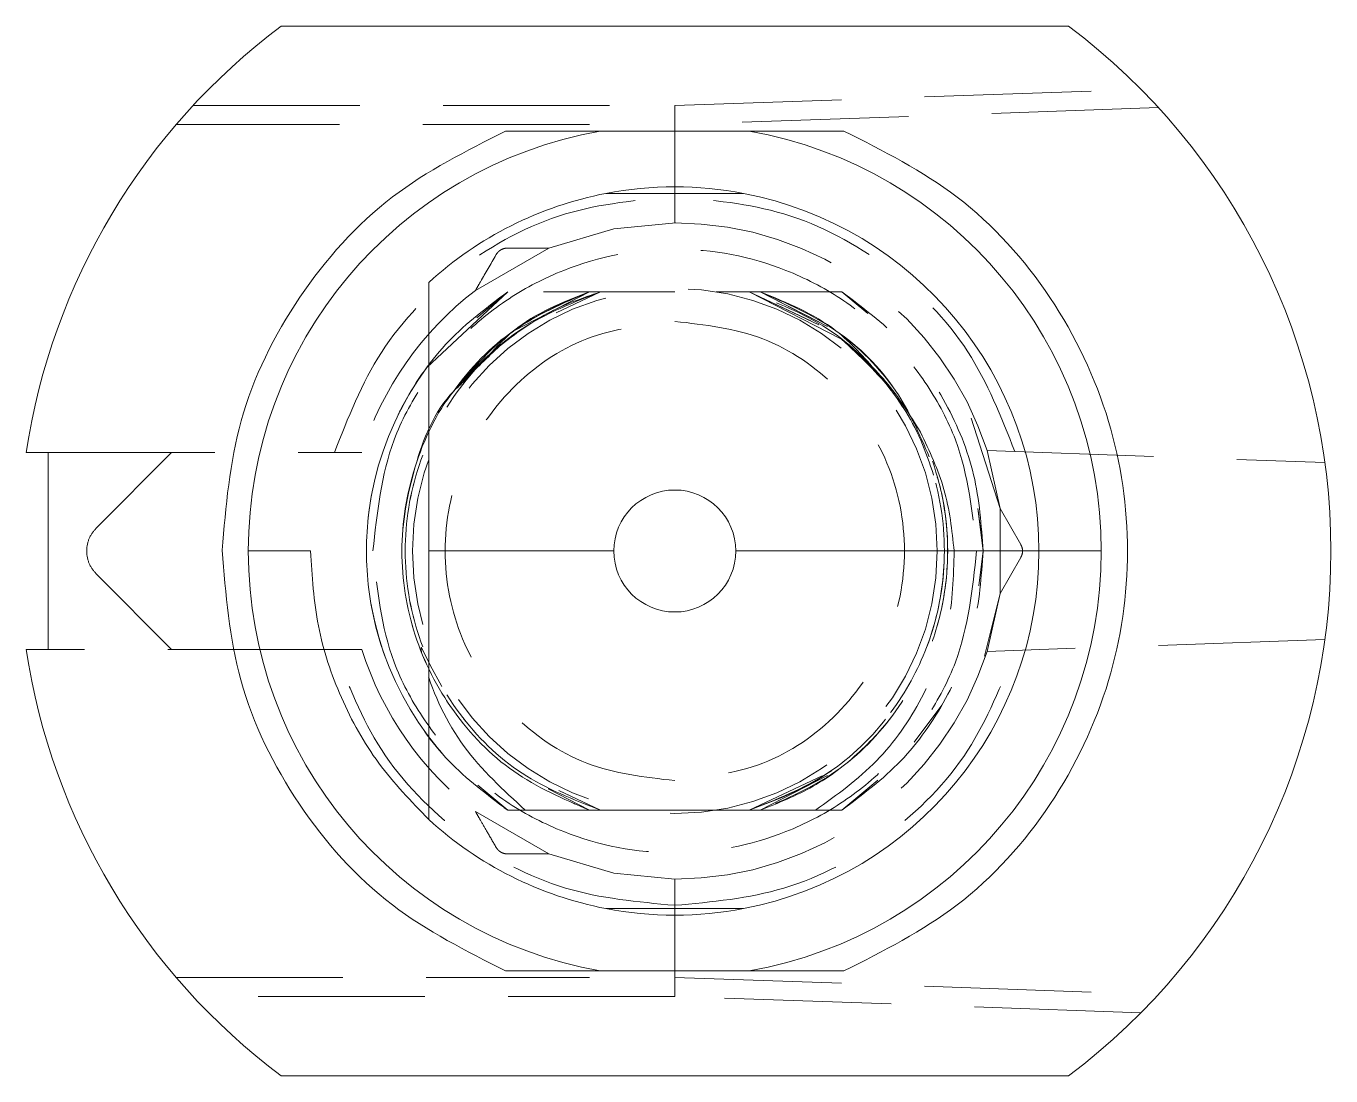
# Model space of a CAD drawing. Header units: millimetres. Extents: x -17 to 589, y 5 to 415.
# Drawn here: x 177.05 to 186.99, y 316.99 to 324.99 of the extents above; entities that cross this region are included whole.
import ezdxf

# ---------------------------------------------------------------- set-up
doc = ezdxf.new("R2010")
doc.units = ezdxf.units.MM
doc.linetypes.add('HIDDEN', pattern=[1.905, 1.27, -0.635])

msp = doc.modelspace()

# ---------------------------------------------------------------- linework, layer by layer
at = {"color": 7, "linetype": 'Continuous', "lineweight": 15}
for p, q in [((184.9919, 324.9889), (178.9919, 324.9889)), ((177.0485, 321.7389), (177.2169, 321.7389)), ((177.2169, 321.7389), (177.2169, 320.2389)), ((178.7419, 320.9889), (179.2169, 320.9889)), ((181.5272, 320.9889), (180.1169, 320.9889)), ((184.7669, 320.9889), (182.4567, 320.9889)), ((184.7669, 320.9889), (185.2419, 320.9889)), ((177.0485, 320.2389), (177.2169, 320.2389)), ((178.9919, 316.9889), (184.9919, 316.9889))]:
    msp.add_line(p, q, dxfattribs=at)
at = {"color": 7, "linetype": 'HIDDEN', "lineweight": 0}
for p, q in [((181.9919, 324.3833), (185.5444, 324.5074)), ((178.3206, 324.3832), (181.9919, 324.3832)), ((181.9919, 324.2389), (181.9919, 324.3833)), ((185.6776, 324.3676), (181.9919, 324.2389)), ((181.3416, 324.2389), (178.1923, 324.2389)), ((181.9919, 323.6889), (181.9919, 324.2389)), ((181.9919, 323.6889), (181.9919, 323.4889)), ((182.5163, 323.7139), (182.5163, 323.7139)), ((181.032, 323.2973), (180.4728, 322.9744)), ((180.4728, 322.9744), (180.6303, 323.2473)), ((180.1027, 322.3865), (180.7184, 322.9639)), ((180.7184, 322.9639), (180.4824, 322.7661)), ((180.7693, 322.67), (181.341, 322.9639)), ((180.7693, 322.6699), (181.341, 322.9639)), ((180.991, 322.9639), (181.341, 322.9639)), ((181.0869, 322.8041), (181.4259, 322.9639)), ((181.4259, 322.9639), (181.087, 322.8041)), ((181.341, 322.9639), (181.0999, 322.8399)), ((181.6767, 322.9639), (181.4259, 322.9639)), ((181.9104, 322.9639), (181.6767, 322.9639)), ((181.9919, 322.9639), (181.7239, 322.9639)), ((182.5579, 322.9639), (182.3072, 322.9639)), ((182.5579, 322.9639), (183.2634, 322.6027)), ((182.5579, 322.9639), (183.0278, 322.7423)), ((183.0278, 322.7424), (182.5579, 322.9639)), ((182.5579, 322.9639), (183.09, 322.713)), ((183.09, 322.713), (182.5579, 322.9639)), ((182.5579, 322.9638), (183.09, 322.713)), ((183.09, 322.713), (182.5579, 322.9638)), ((183.2655, 322.9639), (182.6428, 322.9639)), ((183.0898, 322.7341), (182.6428, 322.9639)), ((182.6428, 322.9639), (183.1569, 322.6996)), ((183.1569, 322.6996), (182.6428, 322.9639)), ((182.6428, 322.9639), (183.1569, 322.6996)), ((182.9929, 322.9639), (183.2655, 322.9639)), ((183.4048, 322.8471), (183.2655, 322.9639)), ((183.4629, 322.7985), (183.2655, 322.9639)), ((184.471, 321.3118), (184.2508, 321.9999)), ((177.2169, 321.7389), (179.3982, 321.7389)), ((177.5839, 321.1657), (178.1571, 321.7389)), ((184.372, 321.7538), (186.9462, 321.6639)), ((184.372, 321.7538), (184.471, 321.3118)), ((184.3419, 320.9889), (184.3013, 321.3126)), ((184.3419, 320.9889), (184.303, 321.2992)), ((184.471, 321.3118), (184.6285, 321.0389)), ((184.471, 320.666), (184.471, 321.3118)), ((184.3087, 320.724), (184.3419, 320.9889)), ((184.6285, 320.9389), (184.471, 320.666)), ((178.1571, 320.2389), (177.5839, 320.8121)), ((184.3519, 320.1881), (184.471, 320.666)), ((184.471, 320.666), (184.372, 320.224)), ((186.9462, 320.3139), (184.372, 320.224)), ((179.3982, 320.2389), (177.2169, 320.2389)), ((183.8164, 319.5323), (184.0271, 319.8139)), ((180.49, 319.2053), (180.7184, 319.0139)), ((183.1144, 319.2763), (182.5579, 319.0139)), ((182.5579, 319.0139), (183.1144, 319.2763)), ((183.1144, 319.2763), (182.5579, 319.0139)), ((182.5579, 319.0139), (183.1144, 319.2763)), ((182.6428, 319.0139), (183.1551, 319.2773)), ((183.2655, 319.0139), (183.5389, 319.2431)), ((180.5401, 319.1633), (180.7184, 319.0139)), ((181.0262, 319.1758), (181.341, 319.0139)), ((181.4259, 319.0139), (181.1086, 319.1635)), ((181.113, 319.1614), (181.4259, 319.0139)), ((180.4728, 319.0034), (181.032, 318.6805)), ((180.7184, 319.0139), (181.341, 319.0139)), ((181.341, 319.0139), (180.7184, 319.0139)), ((180.7184, 319.0139), (181.6767, 319.0139)), ((181.6767, 319.0139), (182.3072, 319.0139)), ((182.3072, 319.0139), (183.0645, 319.0139)), ((183.0645, 319.0139), (182.6428, 319.0139)), ((182.6429, 319.0139), (183.2655, 319.0139)), ((181.032, 318.6805), (180.7169, 318.6805)), ((181.9919, 318.4889), (181.9919, 318.2889)), ((181.9919, 317.7389), (181.9919, 318.2889)), ((178.1923, 317.7389), (181.3416, 317.7389)), ((181.9919, 317.7389), (185.6776, 317.6102)), ((181.9919, 317.7389), (181.9919, 317.5945)), ((181.9919, 317.5946), (178.3206, 317.5946)), ((185.5444, 317.4704), (181.9919, 317.5945))]:
    msp.add_line(p, q, dxfattribs=at)
at = {"color": 7, "linetype": 'HIDDEN', "lineweight": 0, "flags": 128}
for points in [[(181.032, 323.2973), (181.5263, 323.4452), (182.0004, 323.4889)], [(180.7184, 322.9639), (180.7184, 322.9639)], [(181.4259, 322.9639), (181.4259, 322.9639)], [(181.4259, 322.9639), (181.4259, 322.9639)], [(181.4259, 322.9639), (181.4259, 322.9639)], [(181.4259, 322.9639), (181.4259, 322.9639)], [(181.4259, 322.9639), (181.4259, 322.9639)], [(182.5579, 322.9639), (182.5579, 322.9639)], [(182.5579, 322.9639), (182.5579, 322.9639)], [(182.5579, 322.9639), (182.5579, 322.9639)], [(182.5579, 322.9639), (182.5579, 322.9639)], [(182.5579, 322.9639), (182.5579, 322.9639)], [(182.5579, 322.9639), (182.5579, 322.9639)], [(182.5579, 322.9639), (182.5579, 322.9639)], [(182.5579, 322.9639), (182.5579, 322.9639)], [(183.2655, 322.9639), (183.2655, 322.9639)], [(180.0627, 320.2128), (180.0589, 320.2414), (180.0588, 320.2503), (180.0591, 320.2516), (180.0595, 320.2525), (180.0596, 320.2526), (180.0597, 320.2527), (180.0597, 320.2527), (180.0597, 320.2527), (180.0597, 320.2527), (180.0597, 320.2527), (180.0597, 320.2527), (180.0597, 320.2527), (180.0594, 320.2527), (180.0594, 320.2527), (180.0593, 320.2527), (180.0593, 320.2527), (180.0593, 320.2527), (180.0594, 320.2527), (180.0594, 320.2527), (180.0596, 320.2528), (180.0598, 320.2528), (180.0599, 320.2528), (180.06, 320.2529), (180.06, 320.2529), (180.06, 320.2529), (180.06, 320.2529), (180.06, 320.2529), (180.0603, 320.2529), (180.0607, 320.2528), (180.0614, 320.2524), (180.064, 320.2495), (180.1282, 320.12), (180.2154, 319.957)], [(183.7712, 319.9617), (183.7712, 319.9617)], [(183.0192, 319.2097), (183.0192, 319.2097)], [(180.7184, 319.0139), (180.7184, 319.0139)], [(180.7184, 319.0139), (180.7184, 319.0139)], [(180.7184, 319.0139), (180.7184, 319.0139)], [(180.7184, 319.0139), (180.7184, 319.0139)], [(180.7184, 319.0139), (180.7184, 319.0139)], [(180.7184, 319.0139), (180.7184, 319.0139)], [(180.7184, 319.0139), (180.7184, 319.0139)], [(180.7184, 319.0139), (180.7184, 319.0139)], [(181.6767, 319.0139), (181.6767, 319.0139)], [(182.3072, 319.0139), (182.3072, 319.0139)], [(183.2655, 319.0139), (183.2655, 319.0139)], [(183.2655, 319.0139), (183.2655, 319.0139)], [(183.2655, 319.0139), (183.2655, 319.0139)], [(183.2655, 319.0139), (183.2655, 319.0139)], [(183.2655, 319.0139), (183.2655, 319.0139)], [(183.2655, 319.0139), (183.2655, 319.0139)], [(183.2655, 319.0139), (183.2655, 319.0139)], [(181.9919, 318.4889), (181.5263, 318.5326), (181.032, 318.6805)]]:
    msp.add_lwpolyline(points, dxfattribs=at)
at = {"color": 7, "linetype": 'HIDDEN', "lineweight": 0}
msp.add_circle((181.9919, 320.9889), 2, dxfattribs=at)
at = {"color": 7, "linetype": 'Continuous', "lineweight": 15}
for radius, start, end in [(5, 126.8699, 171.37307), (5, 306.8699, 53.1301), (3.25, 100.06327, 180), (3.25, 0, 79.93673), (2.775, 79.10676, 100.89295), (2.775, 100.89324, 132.50663), (2.775, 0, 79.10705), (0.4648, 0, 180), (3.25, 180, 259.93673), (0.4648, 180, 0), (2.775, 280.89295, 0), (3.25, 280.06327, 0), (5, 188.62693, 233.1301), (2.775, 227.49336, 259.10705), (2.775, 259.10668, 280.89376)]:
    msp.add_arc((181.9919, 320.9889), radius, start, end, dxfattribs=at)
at = {"color": 7, "linetype": 'HIDDEN', "lineweight": 0}
for radius, start, end in [(2.5, 17.81569, 90), (2.5, 127.42024, 162.5424), (2.35, 143.50581, 237.18508), (2.5, 197.4576, 232.57976), (2.5, 270, 342.18431)]:
    msp.add_arc((181.9919, 320.9889), radius, start, end, dxfattribs=at)
at = {"color": 7, "linetype": 'Continuous', "lineweight": 15}
for points, knots in [([(178.5419, 320.9949), (178.5706, 321.3284), (178.6291, 322.0106), (179.0953, 322.9484), (179.7922, 323.73), (180.4036, 324.0382), (180.7025, 324.1889)], [0, 0, 0, 0, 0.244424, 0.5, 0.755576, 1, 1, 1, 1]), ([(180.7025, 324.1889), (180.837, 324.1889), (181.0108, 324.1889), (181.2051, 324.1889), (181.2857, 324.1889), (181.3397, 324.1889), (181.3793, 324.1889), (181.4055, 324.1889), (181.4196, 324.1889), (181.4237, 324.1889), (181.424, 324.1889), (181.424, 324.1889)], [0, 0, 0, 0, 0.52193, 0.674707, 0.779637, 0.851731, 0.901665, 0.954566, 0.975881, 0.993094, 1, 1, 1, 1]), ([(181.424, 324.1889), (181.6, 324.1889), (181.9524, 324.1889), (182.3455, 324.1889), (182.5379, 324.1889), (182.5598, 324.1889)], [0, 0, 0, 0, 0.4691, 0.939613, 1, 1, 1, 1]), ([(182.5598, 324.1889), (182.5603, 324.1889), (182.5615, 324.1889), (182.5733, 324.1889), (182.6167, 324.1889), (182.8132, 324.1889), (183.0471, 324.1889), (183.2433, 324.1889), (183.2813, 324.1889)], [0, 0, 0, 0, 0.016929, 0.039301, 0.081695, 0.236198, 0.852157, 1, 1, 1, 1]), ([(183.2813, 324.1889), (183.5803, 324.038), (184.192, 323.7292), (184.8941, 322.9459), (185.3426, 322.0062), (185.4905, 320.9889), (185.3426, 319.9716), (184.8941, 319.0319), (184.192, 318.2486), (183.5803, 317.9398), (183.2813, 317.7889)], [0, 0, 0, 0, 0.122204, 0.25, 0.377796, 0.5, 0.622204, 0.75, 0.877796, 1, 1, 1, 1]), ([(182.5163, 323.7139), (182.2262, 323.7139), (181.8731, 323.7139), (181.5289, 323.7139), (181.4675, 323.7139)], [0, 0, 0, 0, 0.821486, 1, 1, 1, 1]), ([(180.1169, 323.0346), (180.1169, 322.597), (180.1169, 321.9941), (180.1169, 321.2052), (180.1169, 320.9889)], [0, 0, 0, 0, 0.725757, 1, 1, 1, 1]), ([(180.7025, 317.7889), (180.4028, 317.9401), (179.7897, 318.2494), (179.0917, 319.0343), (178.6261, 319.976), (178.5696, 320.6604), (178.5419, 320.9949)], [0, 0, 0, 0, 0.24439, 0.5, 0.75561, 1, 1, 1, 1]), ([(179.2169, 320.9889), (179.2283, 320.7971), (179.2512, 320.4136), (179.436, 319.8644), (179.716, 319.3572), (179.9833, 319.0812), (180.1169, 318.9432)], [0, 0, 0, 0, 0.25, 0.5, 0.75, 1, 1, 1, 1]), ([(180.1169, 320.9889), (180.1169, 320.794), (180.1169, 320.2896), (180.1169, 319.6078), (180.1169, 319.1588), (180.1169, 318.9432)], [0, 0, 0, 0, 0.246526, 0.63814, 1, 1, 1, 1]), ([(181.4675, 318.2639), (181.7576, 318.2639), (182.1107, 318.2639), (182.4549, 318.2639), (182.5163, 318.2639)], [0, 0, 0, 0, 0.821497, 1, 1, 1, 1]), ([(180.7025, 317.7889), (180.837, 317.7889), (181.0108, 317.7889), (181.2051, 317.7889), (181.2857, 317.7889), (181.3397, 317.7889), (181.3793, 317.7889), (181.4055, 317.7889), (181.4196, 317.7889), (181.4237, 317.7889), (181.424, 317.7889), (181.424, 317.7889)], [0, 0, 0, 0, 0.52193, 0.674707, 0.779637, 0.851731, 0.901665, 0.954566, 0.975881, 0.993094, 1, 1, 1, 1]), ([(181.424, 317.7889), (181.6, 317.7889), (181.9524, 317.7889), (182.3455, 317.7889), (182.5379, 317.7889), (182.5598, 317.7889)], [0, 0, 0, 0, 0.4691, 0.939613, 1, 1, 1, 1]), ([(182.5598, 317.7889), (182.5603, 317.7889), (182.5615, 317.7889), (182.5733, 317.7889), (182.6167, 317.7889), (182.8132, 317.7889), (183.0471, 317.7889), (183.2433, 317.7889), (183.2813, 317.7889)], [0, 0, 0, 0, 0.016929, 0.039301, 0.081695, 0.236198, 0.852157, 1, 1, 1, 1])]:
    msp.add_open_spline(points, degree=3, knots=knots, dxfattribs=at)
at = {"color": 7, "linetype": 'HIDDEN', "lineweight": 0}
for points, knots in [([(179.3982, 321.7389), (179.5014, 322.0032), (179.7136, 322.5461), (180.3428, 323.1824), (181.1289, 323.6101), (181.7094, 323.6631), (181.9919, 323.6889)], [0, 0, 0, 0, 0.243392, 0.5, 0.756608, 1, 1, 1, 1]), ([(184.5835, 321.7464), (184.4797, 322.0099), (184.2666, 322.551), (183.6377, 323.1846), (182.8531, 323.6105), (182.2739, 323.6632), (181.9919, 323.6889)], [0, 0, 0, 0, 0.2434225, 0.5, 0.7565775, 1, 1, 1, 1]), ([(179.6919, 320.9889), (179.7228, 321.2781), (179.7705, 321.7246), (180.0568, 322.2608), (180.354, 322.6262), (180.72, 322.9254), (181.256, 323.2027), (181.9919, 323.3447), (182.7277, 323.2027), (183.2637, 322.9255), (183.6296, 322.6264), (183.9269, 322.2609), (184.2133, 321.7248), (184.261, 321.2781), (184.2919, 320.9889)], [0, 0, 0, 0, 0.119721, 0.184824, 0.25, 0.315102, 0.380279, 0.5, 0.619721, 0.684824, 0.75, 0.815102, 0.880279, 1, 1, 1, 1]), ([(180.6303, 323.2473), (180.6352, 323.2545), (180.6451, 323.2689), (180.6664, 323.2847), (180.6908, 323.2953), (180.7082, 323.2966), (180.7169, 323.2973)], [0, 0, 0, 0, 0.250801, 0.5, 0.7492, 1, 1, 1, 1]), ([(180.7169, 323.2973), (180.7092, 323.297), (180.6988, 323.2966), (180.6815, 323.291), (180.6732, 323.2873), (180.6674, 323.2842), (180.6617, 323.2807), (180.6541, 323.2753), (180.6401, 323.2629), (180.6345, 323.2539), (180.6303, 323.2473)], [0, 0, 0, 0, 0.3001484, 0.4066758, 0.452606, 0.4958734, 0.5400992, 0.5867242, 0.6945387, 1, 1, 1, 1]), ([(180.7169, 323.2973), (180.799, 323.2973), (180.9073, 323.2973), (181.0038, 323.2973), (181.0284, 323.2973), (181.0308, 323.2973), (181.032, 323.2973)], [0, 0, 0, 0, 0.638718, 0.843747, 0.925001, 1, 1, 1, 1]), ([(180.6303, 323.2473), (180.5893, 323.1762), (180.5351, 323.0823), (180.4869, 322.9988), (180.4746, 322.9775), (180.4734, 322.9754), (180.4728, 322.9744)], [0, 0, 0, 0, 0.6387212, 0.8437522, 0.9250038, 1, 1, 1, 1]), ([(181.341, 322.9639), (181.1411, 322.8772), (180.7413, 322.7037), (180.2801, 322.2254), (179.9807, 321.6405), (179.8783, 320.9889), (179.9807, 320.3373), (180.28, 319.7524), (180.7412, 319.2741), (181.1411, 319.1006), (181.341, 319.0139)], [0, 0, 0, 0, 0.1249999, 0.2499999, 0.3749998, 0.4999998, 0.6249998, 0.7499998, 0.8749999, 1, 1, 1, 1]), ([(181.4259, 319.0139), (181.2191, 319.0948), (180.8054, 319.2566), (180.3232, 319.7331), (180.0093, 320.3249), (179.9015, 320.9889), (180.0093, 321.6529), (180.3232, 322.2446), (180.8054, 322.7212), (181.2191, 322.883), (181.4259, 322.9639)], [0, 0, 0, 0, 0.125, 0.25, 0.375, 0.5, 0.625, 0.75, 0.875, 1, 1, 1, 1]), ([(181.4259, 322.9639), (181.2191, 322.883), (180.8054, 322.7212), (180.3232, 322.2446), (180.0093, 321.6529), (179.9015, 320.9889), (180.0093, 320.3249), (180.3232, 319.7331), (180.8054, 319.2566), (181.2191, 319.0948), (181.4259, 319.0139)], [0, 0, 0, 0, 0.125, 0.25, 0.375, 0.5, 0.625, 0.75, 0.875, 1, 1, 1, 1]), ([(181.4259, 319.0139), (181.2191, 319.0949), (180.8054, 319.2567), (180.3232, 319.7332), (180.0093, 320.3249), (179.9016, 320.9889), (180.0093, 321.6529), (180.3232, 322.2446), (180.8054, 322.7211), (181.2191, 322.8829), (181.4259, 322.9639)], [0, 0, 0, 0, 0.125, 0.25, 0.375, 0.5, 0.625, 0.75, 0.875, 1, 1, 1, 1]), ([(181.4259, 322.9639), (181.2191, 322.8829), (180.8054, 322.7211), (180.3232, 322.2446), (180.0093, 321.6529), (179.9016, 320.9889), (180.0093, 320.3249), (180.3232, 319.7332), (180.8054, 319.2567), (181.2191, 319.0949), (181.4259, 319.0139)], [0, 0, 0, 0, 0.125, 0.25, 0.375, 0.5, 0.625, 0.75, 0.875, 1, 1, 1, 1]), ([(181.4259, 319.0139), (181.2191, 319.0949), (180.8054, 319.2567), (180.3232, 319.7332), (180.0093, 320.3249), (179.9016, 320.9889), (180.0093, 321.6529), (180.3232, 322.2446), (180.8054, 322.7211), (181.2191, 322.8829), (181.4259, 322.9639)], [0, 0, 0, 0, 0.125, 0.25, 0.375, 0.5, 0.625, 0.75, 0.875, 1, 1, 1, 1]), ([(181.4259, 322.9639), (181.2191, 322.8829), (180.8054, 322.7211), (180.3232, 322.2446), (180.0093, 321.6529), (179.9016, 320.9889), (180.0093, 320.3249), (180.3232, 319.7332), (180.8054, 319.2567), (181.2191, 319.0949), (181.4259, 319.0139)], [0, 0, 0, 0, 0.125, 0.25, 0.375, 0.5, 0.625, 0.75, 0.875, 1, 1, 1, 1]), ([(180.3202, 322.2257), (180.4617, 322.3883), (180.7447, 322.7135), (181.1423, 322.8804), (181.341, 322.9639)], [0, 0, 0, 0, 0.5, 1, 1, 1, 1]), ([(180.5478, 322.4498), (180.617, 322.5264), (180.8322, 322.7651), (181.1353, 322.8835), (181.341, 322.9639)], [0, 0, 0, 0, 0.321279, 1, 1, 1, 1]), ([(181.4259, 322.9639), (181.2867, 322.9157), (181.0083, 322.8193), (180.7742, 322.6403), (180.6572, 322.5508)], [0, 0, 0, 0, 0.500001, 1, 1, 1, 1]), ([(181.4259, 322.9639), (181.4256, 322.9639), (181.4248, 322.9639), (181.418, 322.9639), (181.3913, 322.9639), (181.3629, 322.9639), (181.341, 322.9639)], [0, 0, 0, 0, 0.068898, 0.145453, 0.344929, 1, 1, 1, 1]), ([(181.341, 322.9639), (181.3627, 322.9639), (181.3908, 322.9639), (181.418, 322.9639), (181.4248, 322.9639), (181.4256, 322.9639), (181.4259, 322.9639)], [0, 0, 0, 0, 0.659471, 0.855328, 0.930516, 1, 1, 1, 1]), ([(182.5579, 322.9639), (182.5583, 322.9639), (182.5591, 322.9639), (182.5659, 322.9639), (182.5925, 322.9639), (182.621, 322.9639), (182.6429, 322.9639)], [0, 0, 0, 0, 0.0688677, 0.1454157, 0.3449093, 1, 1, 1, 1]), ([(182.6428, 322.9639), (182.6212, 322.9639), (182.5931, 322.9639), (182.5659, 322.9639), (182.559, 322.9639), (182.5583, 322.9639), (182.5579, 322.9639)], [0, 0, 0, 0, 0.659358, 0.855274, 0.930498, 1, 1, 1, 1]), ([(182.5579, 322.9639), (182.5583, 322.9639), (182.5591, 322.9639), (182.5659, 322.9639), (182.5925, 322.9639), (182.621, 322.9639), (182.6428, 322.9639)], [0, 0, 0, 0, 0.068948, 0.145582, 0.345171, 1, 1, 1, 1]), ([(182.5579, 319.0139), (182.7648, 319.0948), (183.1785, 319.2566), (183.6607, 319.7331), (183.9746, 320.3249), (184.0823, 320.9889), (183.9746, 321.6529), (183.6607, 322.2447), (183.1785, 322.7211), (182.7648, 322.883), (182.5579, 322.9639)], [0, 0, 0, 0, 0.125, 0.25, 0.375, 0.5, 0.625, 0.75, 0.875, 1, 1, 1, 1]), ([(182.6428, 322.9639), (182.8428, 322.8772), (183.2426, 322.7037), (183.7038, 322.2254), (184.0031, 321.6406), (184.1056, 320.9889), (184.0031, 320.3373), (183.7038, 319.7524), (183.2426, 319.274), (182.8428, 319.1006), (182.6429, 319.0139)], [0, 0, 0, 0, 0.125, 0.25, 0.375, 0.5, 0.625, 0.75, 0.875, 1, 1, 1, 1]), ([(183.9315, 321.706), (183.8562, 321.8788), (183.6943, 322.2508), (183.2398, 322.7026), (182.8418, 322.8768), (182.6428, 322.9639)], [0, 0, 0, 0, 0.302544, 0.651272, 1, 1, 1, 1]), ([(182.6429, 322.9639), (182.8469, 322.8812), (183.1914, 322.7414), (183.4351, 322.4639), (183.5346, 322.3507)], [0, 0, 0, 0, 0.59211, 1, 1, 1, 1]), ([(183.2634, 322.6027), (183.4017, 322.4746), (183.6784, 322.2185), (183.9417, 321.71), (184.066, 321.1561), (184.0332, 320.5876), (183.8483, 320.049), (183.5237, 319.5834), (183.0874, 319.2124), (182.7344, 319.0801), (182.5579, 319.0139)], [0, 0, 0, 0, 0.125, 0.25, 0.375001, 0.500001, 0.625001, 0.750001, 0.875, 1, 1, 1, 1]), ([(183.8644, 321.8935), (183.7818, 322.0276), (183.6175, 322.2945), (183.3811, 322.5003), (183.2634, 322.6027)], [0, 0, 0, 0, 0.502467, 1, 1, 1, 1]), ([(181.341, 319.0139), (181.1411, 319.1006), (180.7413, 319.274), (180.28, 319.7525), (179.981, 320.337), (179.8774, 320.99), (179.9841, 321.6365), (180.239, 322.1797), (180.5136, 322.4271), (180.6265, 322.5288)], [0, 0, 0, 0, 0.149287, 0.298575, 0.447862, 0.59715, 0.746437, 0.895724, 1, 1, 1, 1]), ([(181.341, 319.0139), (181.1411, 319.1006), (180.7413, 319.274), (180.28, 319.7525), (179.981, 320.337), (179.8774, 320.99), (179.9842, 321.6364), (180.237, 322.1766), (180.5086, 322.4216), (180.6186, 322.5209)], [0, 0, 0, 0, 0.149669, 0.299339, 0.449008, 0.598677, 0.748346, 0.898016, 1, 1, 1, 1]), ([(180.6166, 322.5188), (180.5073, 322.4202), (180.2365, 322.1758), (179.9842, 321.6364), (179.8774, 320.99), (179.981, 320.3369), (180.28, 319.7525), (180.7412, 319.274), (181.1411, 319.1006), (181.341, 319.0139)], [0, 0, 0, 0, 0.101378, 0.251148, 0.400918, 0.550689, 0.700459, 0.85023, 1, 1, 1, 1]), ([(180.6572, 322.5508), (180.5651, 322.4642), (180.4569, 322.3625), (180.3528, 322.2489), (180.3309, 322.2294), (180.324, 322.2256), (180.3217, 322.2252), (180.3207, 322.2254), (180.3204, 322.2256), (180.3202, 322.2257)], [0, 0, 0, 0, 0.8053593, 0.9459667, 0.9826923, 0.9932326, 0.9969187, 0.9985022, 1, 1, 1, 1]), ([(181.341, 319.0139), (181.1411, 319.1006), (180.7413, 319.274), (180.2799, 319.7525), (179.9811, 320.3369), (179.877, 320.9903), (179.9854, 321.6354), (180.2188, 322.1484), (180.4635, 322.3725), (180.5478, 322.4498)], [0, 0, 0, 0, 0.153218, 0.306436, 0.459655, 0.612873, 0.766091, 0.919309, 1, 1, 1, 1]), ([(180.3263, 322.227), (180.3198, 322.2206), (180.16, 322.0617), (179.9918, 321.6302), (179.8754, 320.9917), (179.9815, 320.3365), (180.2798, 319.7526), (180.7413, 319.274), (181.1411, 319.1006), (181.341, 319.0139)], [0, 0, 0, 0, 0.006975, 0.172479, 0.337984, 0.503488, 0.668992, 0.834496, 1, 1, 1, 1]), ([(182.6428, 319.0139), (182.7801, 319.0687), (183.0546, 319.1783), (183.4105, 319.4483), (183.7046, 319.7814), (183.9207, 320.1707), (184.0504, 320.5966), (184.0855, 321.0396), (184.0323, 321.4831), (183.9204, 321.7567), (183.8644, 321.8935)], [0, 0, 0, 0, 0.1250001, 0.2500003, 0.3750004, 0.5000004, 0.6250004, 0.7500003, 0.8750002, 1, 1, 1, 1]), ([(183.8644, 321.8935), (183.9324, 321.7508), (184.0693, 321.4639), (184.1037, 321.1479), (184.121, 320.9889)], [0, 0, 0, 0, 0.497063, 1, 1, 1, 1]), ([(179.3982, 321.7389), (179.4259, 321.7389), (179.481, 321.7389), (179.5492, 321.7389), (179.5984, 321.7389), (179.6042, 321.7389), (179.6071, 321.7389)], [0, 0, 0, 0, 0.258105, 0.512595, 0.755594, 1, 1, 1, 1]), ([(184.2919, 320.9889), (184.261, 320.6997), (184.2133, 320.2532), (183.927, 319.717), (183.6299, 319.3516), (183.2638, 319.0524), (182.7278, 318.7751), (181.9919, 318.6331), (181.2562, 318.7751), (180.7202, 319.0523), (180.3542, 319.3514), (180.0569, 319.7169), (179.7705, 320.253), (179.7228, 320.6997), (179.6919, 320.9889)], [0, 0, 0, 0, 0.119721, 0.184824, 0.25, 0.315102, 0.380279, 0.5, 0.619721, 0.684824, 0.75, 0.815102, 0.880279, 1, 1, 1, 1]), ([(183.0645, 319.0139), (183.2275, 319.1311), (183.5511, 319.3639), (183.8919, 319.8569), (184.1057, 320.4083), (184.1159, 320.7963), (184.121, 320.9889)], [0, 0, 0, 0, 0.255054, 0.506739, 0.755054, 1, 1, 1, 1]), ([(181.9919, 318.2889), (181.7094, 318.3147), (181.1289, 318.3677), (180.3428, 318.7954), (179.7136, 319.4317), (179.5014, 319.9746), (179.3982, 320.2389)], [0, 0, 0, 0, 0.243392, 0.5, 0.756608, 1, 1, 1, 1]), ([(179.3982, 320.2389), (179.426, 320.2389), (179.4812, 320.2389), (179.5494, 320.2389), (179.5985, 320.2389), (179.6042, 320.2389), (179.6071, 320.2389)], [0, 0, 0, 0, 0.25862, 0.513617, 0.75609, 1, 1, 1, 1]), ([(180.8529, 319.0139), (180.6861, 319.1666), (180.3524, 319.4721), (180.1382, 319.9245), (180.072, 320.1772), (180.0627, 320.2128)], [0, 0, 0, 0, 0.461832, 0.924144, 1, 1, 1, 1]), ([(181.9919, 318.2889), (182.2739, 318.3146), (182.8531, 318.3673), (183.6377, 318.7932), (184.2666, 319.4268), (184.4797, 319.9679), (184.5835, 320.2314)], [0, 0, 0, 0, 0.2434225, 0.5, 0.7565775, 1, 1, 1, 1]), ([(180.4728, 319.0034), (180.4734, 319.0024), (180.4746, 319.0003), (180.4869, 318.9789), (180.5171, 318.9267), (180.5674, 318.8396), (180.6082, 318.7688), (180.6303, 318.7305)], [0, 0, 0, 0, 0.074114, 0.154923, 0.35991, 0.65372, 1, 1, 1, 1]), ([(181.341, 319.0139), (181.3627, 319.0139), (181.3907, 319.0139), (181.4179, 319.0139), (181.4248, 319.0139), (181.4256, 319.0139), (181.4259, 319.0139)], [0, 0, 0, 0, 0.659326, 0.855277, 0.93051, 1, 1, 1, 1]), ([(181.4259, 319.0139), (181.4256, 319.0139), (181.4248, 319.0139), (181.418, 319.0139), (181.3914, 319.0139), (181.3629, 319.0139), (181.341, 319.0139)], [0, 0, 0, 0, 0.06884, 0.145314, 0.344679, 1, 1, 1, 1]), ([(181.341, 319.0139), (181.3627, 319.0139), (181.3908, 319.0139), (181.418, 319.0139), (181.4248, 319.0139), (181.4256, 319.0139), (181.4259, 319.0139)], [0, 0, 0, 0, 0.659561, 0.855379, 0.930537, 1, 1, 1, 1]), ([(182.5579, 319.0139), (182.5583, 319.0139), (182.559, 319.0139), (182.5659, 319.0139), (182.5925, 319.0139), (182.621, 319.0139), (182.6428, 319.0139)], [0, 0, 0, 0, 0.068863, 0.145381, 0.344814, 1, 1, 1, 1]), ([(182.5579, 319.0139), (182.5583, 319.0139), (182.5591, 319.0139), (182.5659, 319.0139), (182.5925, 319.0139), (182.621, 319.0139), (182.6428, 319.0139)], [0, 0, 0, 0, 0.0689465, 0.145569, 0.3451359, 1, 1, 1, 1]), ([(182.6429, 319.0139), (182.6212, 319.0139), (182.5931, 319.0139), (182.5659, 319.0139), (182.559, 319.0139), (182.5583, 319.0139), (182.5579, 319.0139)], [0, 0, 0, 0, 0.659587, 0.855421, 0.930569, 1, 1, 1, 1]), ([(180.7169, 318.6805), (180.7082, 318.6812), (180.6908, 318.6825), (180.6664, 318.693), (180.6451, 318.7089), (180.6352, 318.7233), (180.6303, 318.7305)], [0, 0, 0, 0, 0.250801, 0.5, 0.7492, 1, 1, 1, 1]), ([(180.6303, 318.7305), (180.6344, 318.724), (180.64, 318.7152), (180.6535, 318.703), (180.6608, 318.6977), (180.6664, 318.6942), (180.6722, 318.691), (180.6807, 318.6871), (180.6985, 318.6812), (180.7091, 318.6808), (180.7169, 318.6805)], [0, 0, 0, 0, 0.300148, 0.406676, 0.452606, 0.495873, 0.540099, 0.586724, 0.694539, 1, 1, 1, 1]), ([(180.7169, 318.6805), (180.799, 318.6805), (180.9073, 318.6805), (181.0038, 318.6805), (181.0284, 318.6805), (181.0308, 318.6805), (181.032, 318.6805)], [0, 0, 0, 0, 0.6386768, 0.8437391, 0.9249986, 1, 1, 1, 1])]:
    msp.add_open_spline(points, degree=3, knots=knots, dxfattribs=at)
for points in [[(180.7184, 322.9639), (180.5618, 322.8461), (180.2486, 322.6105), (179.908, 322.1238), (179.6907, 321.5756), (179.6176, 320.9889), (179.6907, 320.4022), (179.908, 319.854), (180.2486, 319.3673), (180.5618, 319.1317), (180.7184, 319.0139)], [(181.4259, 322.9639), (181.2867, 322.9157), (181.0083, 322.8193), (180.7742, 322.6403), (180.6572, 322.5508)], [(184.3419, 320.9889), (184.3279, 321.1845), (184.2997, 321.5756), (184.0742, 322.1238), (183.7357, 322.6105), (183.4222, 322.8461), (183.2655, 322.9639)], [(184.3419, 320.9889), (184.3279, 321.1845), (184.2997, 321.5756), (184.0742, 322.1238), (183.7357, 322.6105), (183.4222, 322.8461), (183.2655, 322.9639)], [(181.9919, 319.2389), (181.7629, 319.2652), (181.3048, 319.3178), (180.7223, 319.7225), (180.333, 320.301), (180.1964, 320.9889), (180.333, 321.6768), (180.7223, 322.2553), (181.3048, 322.66), (181.7629, 322.7126), (181.9919, 322.7389)], [(181.9919, 322.7389), (182.221, 322.7126), (182.6791, 322.66), (183.2616, 322.2553), (183.6508, 321.6768), (183.7875, 320.9889), (183.6508, 320.301), (183.2616, 319.7225), (182.6791, 319.3178), (182.221, 319.2652), (181.9919, 319.2389)], [(177.5839, 320.8121), (177.5633, 320.8379), (177.5223, 320.8896), (177.5048, 320.9889), (177.5223, 321.0882), (177.5633, 321.1399), (177.5839, 321.1657)], [(183.2655, 319.0139), (183.4222, 319.1317), (183.7357, 319.3673), (184.0742, 319.854), (184.2997, 320.4022), (184.3279, 320.7933), (184.3419, 320.9889)], [(183.2655, 319.0139), (183.4222, 319.1317), (183.7357, 319.3673), (184.0742, 319.854), (184.2997, 320.4022), (184.3279, 320.7933), (184.3419, 320.9889)], [(184.6285, 321.0389), (184.6323, 321.031), (184.6399, 321.0152), (184.6429, 320.9889), (184.6399, 320.9626), (184.6323, 320.9468), (184.6285, 320.9389)]]:
    msp.add_open_spline(points, degree=3, dxfattribs=at)

doc.saveas('drawing.dxf')
